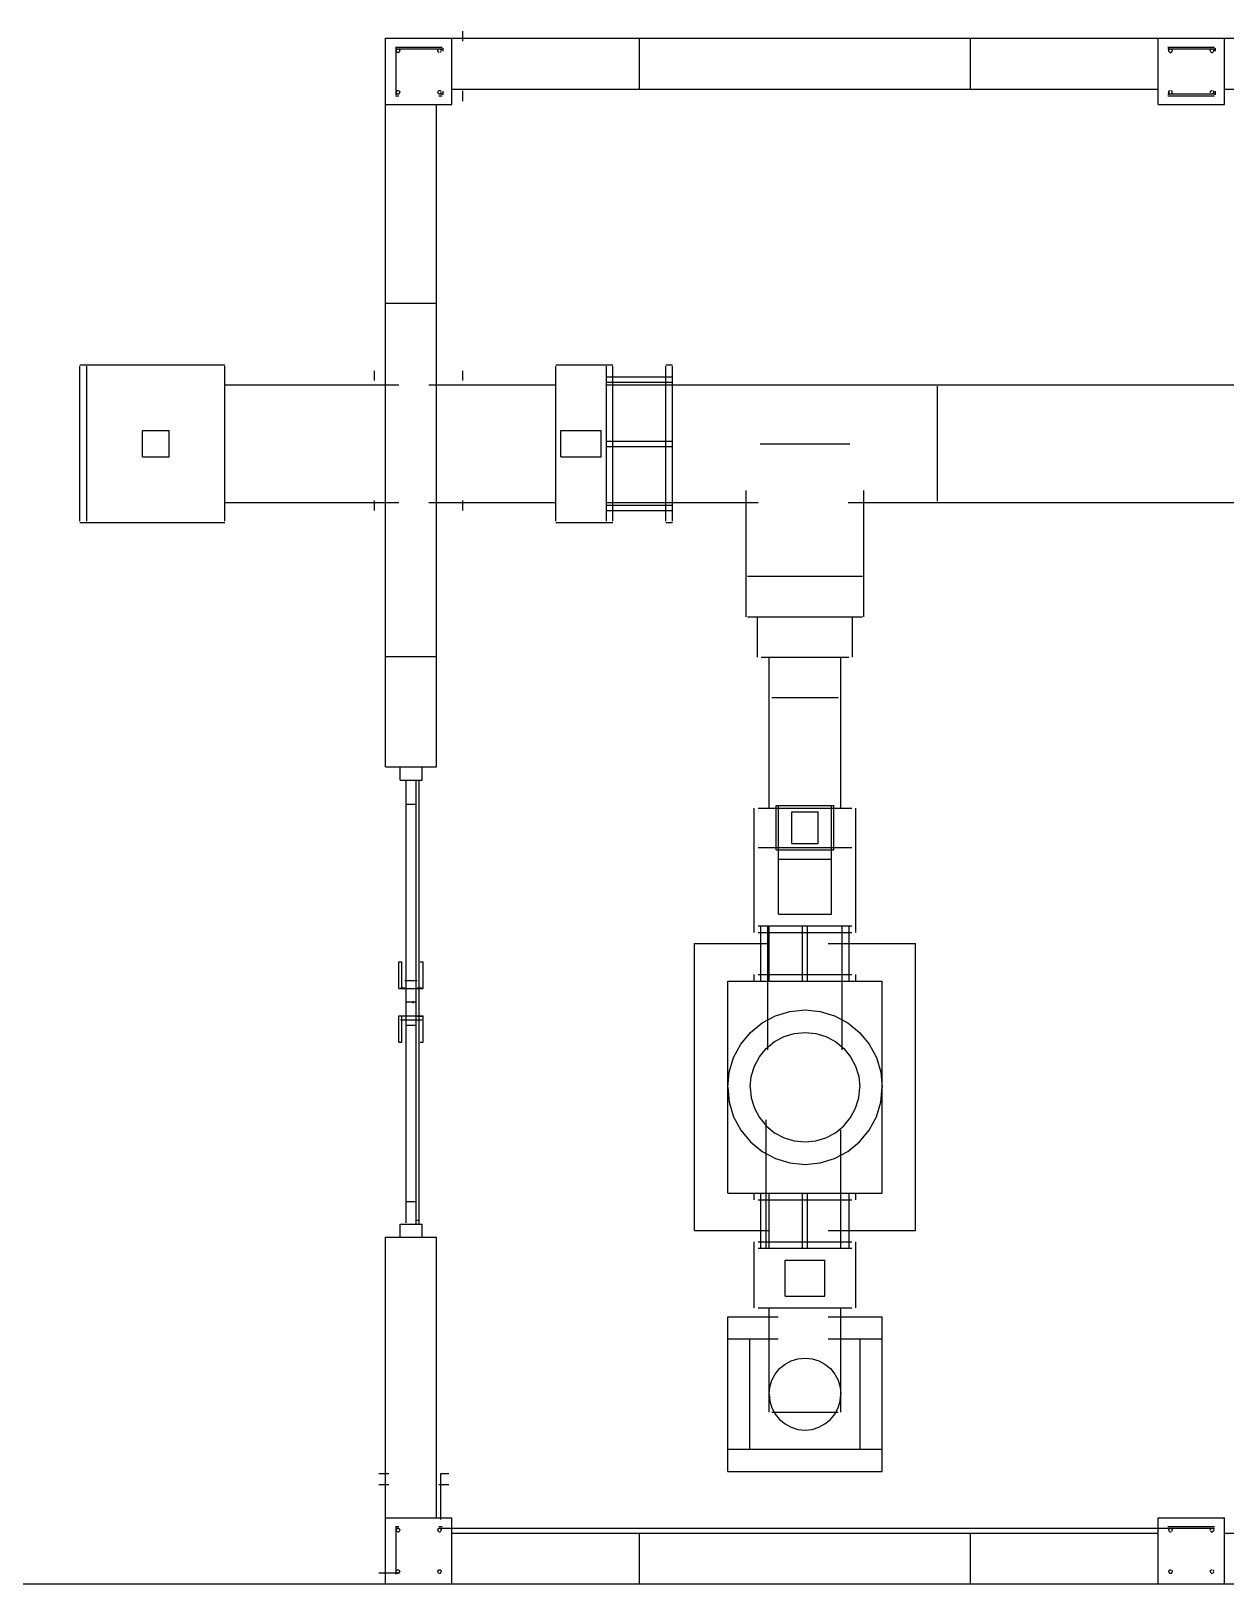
# Model space of a CAD drawing. Extents: x 10000 to 921450, y 10000 to 584000.
# Drawn here: x 494553 to 499967, y 147075 to 154108 of the extents above; entities that cross this region are included whole.
import ezdxf

# ---------------------------------------------------------------- set-up
doc = ezdxf.new("R2010")
doc.units = 0
doc.layers.add('A-CUT', color=1, linetype='CONTINUOUS')
doc.layers.add('A-VIS', color=7, linetype='CONTINUOUS')

msp = doc.modelspace()

# ---------------------------------------------------------------- linework, layer by layer
at = {"layer": 'A-CUT'}
for p, q in [((496159.25, 150775), (496159.25, 154075)), ((496159.25, 154075), (506959.25, 154075)), ((496207.404, 154020.561), (496207.859, 154022.061)), ((496207.859, 154022.061), (496208.598, 154023.445)), ((496208.598, 154023.445), (496209.593, 154024.657)), ((496209.593, 154024.657), (496210.805, 154025.652)), ((496210.805, 154025.652), (496212.189, 154026.391)), ((496212.189, 154026.391), (496213.689, 154026.846)), ((496213.689, 154026.846), (496215.25, 154027)), ((496215.25, 154027), (496216.811, 154026.846)), ((496216.811, 154026.846), (496218.311, 154026.391)), ((496220.907, 154024.657), (496221.902, 154023.445)), ((496221.902, 154023.445), (496222.641, 154022.061)), ((496222.641, 154022.061), (496223.096, 154020.561)), ((496395.404, 154020.561), (496395.859, 154022.061)), ((496395.859, 154022.061), (496396.598, 154023.445)), ((496396.598, 154023.445), (496397.593, 154024.657)), ((496397.593, 154024.657), (496398.805, 154025.652)), ((496400.189, 154026.391), (496401.689, 154026.846)), ((496401.689, 154026.846), (496403.25, 154027)), ((496403.25, 154027), (496404.811, 154026.846)), ((496404.811, 154026.846), (496406.311, 154026.391)), ((496406.311, 154026.391), (496407.695, 154025.652)), ((496407.695, 154025.652), (496408.907, 154024.657)), ((496408.907, 154024.657), (496409.902, 154023.445)), ((496409.902, 154023.445), (496410.641, 154022.061)), ((496459.25, 153775), (496459.25, 154075)), ((497309.25, 153845), (497309.25, 154075)), ((498809.25, 153845), (498809.25, 154075)), ((499659.25, 153775), (499659.25, 154075)), ((499707.404, 154020.561), (499707.859, 154022.061)), ((499709.593, 154024.657), (499710.805, 154025.652)), ((499710.805, 154025.652), (499712.189, 154026.391)), ((499712.189, 154026.391), (499713.689, 154026.846)), ((499718.311, 154026.391), (499719.695, 154025.652)), ((499719.695, 154025.652), (499720.907, 154024.657)), ((499720.907, 154024.657), (499721.902, 154023.445)), ((499721.902, 154023.445), (499722.641, 154022.061)), ((499895.404, 154020.561), (499895.859, 154022.061)), ((499895.859, 154022.061), (499896.598, 154023.445)), ((499896.598, 154023.445), (499897.593, 154024.657)), ((499897.593, 154024.657), (499898.805, 154025.652)), ((499898.805, 154025.652), (499900.189, 154026.391)), ((499900.189, 154026.391), (499901.689, 154026.846)), ((499901.689, 154026.846), (499903.25, 154027)), ((499903.25, 154027), (499904.811, 154026.846)), ((499906.311, 154026.391), (499907.695, 154025.652)), ((499908.907, 154024.657), (499909.902, 154023.445)), ((499909.902, 154023.445), (499910.641, 154022.061)), ((499910.641, 154022.061), (499911.096, 154020.561)), ((499959.25, 153775), (499959.25, 154075)), ((496207.25, 154019), (496207.404, 154017.439)), ((496207.404, 154017.439), (496207.859, 154015.939)), ((496207.859, 154015.939), (496208.598, 154014.555)), ((496208.598, 154014.555), (496209.593, 154013.343)), ((496209.593, 154013.343), (496210.805, 154012.348)), ((496210.805, 154012.348), (496212.189, 154011.609)), ((496212.189, 154011.609), (496213.689, 154011.154)), ((496213.689, 154011.154), (496215.25, 154011)), ((496215.25, 154011), (496216.811, 154011.154)), ((496218.311, 154011.609), (496219.695, 154012.348)), ((496219.695, 154012.348), (496220.907, 154013.343)), ((496220.907, 154013.343), (496221.902, 154014.555)), ((496221.902, 154014.555), (496222.641, 154015.939)), ((496222.641, 154015.939), (496223.096, 154017.439)), ((496223.096, 154020.561), (496223.25, 154019)), ((496223.096, 154017.439), (496223.25, 154019)), ((496395.25, 154019), (496395.404, 154020.561)), ((496395.25, 154019), (496395.404, 154017.439)), ((496395.404, 154017.439), (496395.859, 154015.939)), ((496395.859, 154015.939), (496396.598, 154014.555)), ((496397.593, 154013.343), (496398.805, 154012.348)), ((496398.805, 154012.348), (496400.189, 154011.609)), ((496400.189, 154011.609), (496401.689, 154011.154)), ((496406.311, 154011.609), (496407.695, 154012.348)), ((496408.907, 154013.343), (496409.902, 154014.555)), ((496409.902, 154014.555), (496410.641, 154015.939)), ((496411.096, 154020.561), (496411.25, 154019)), ((499707.25, 154019), (499707.404, 154020.561)), ((499707.404, 154017.439), (499707.859, 154015.939)), ((499707.859, 154015.939), (499708.598, 154014.555)), ((499708.598, 154014.555), (499709.593, 154013.343)), ((499709.593, 154013.343), (499710.805, 154012.348)), ((499710.805, 154012.348), (499712.189, 154011.609)), ((499712.189, 154011.609), (499713.689, 154011.154)), ((499713.689, 154011.154), (499715.25, 154011)), ((499715.25, 154011), (499716.811, 154011.154)), ((499716.811, 154011.154), (499718.311, 154011.609)), ((499718.311, 154011.609), (499719.695, 154012.348)), ((499719.695, 154012.348), (499720.907, 154013.343)), ((499720.907, 154013.343), (499721.902, 154014.555)), ((499721.902, 154014.555), (499722.641, 154015.939)), ((499722.641, 154015.939), (499723.096, 154017.439)), ((499723.096, 154020.561), (499723.25, 154019)), ((499723.096, 154017.439), (499723.25, 154019)), ((499895.25, 154019), (499895.404, 154020.561)), ((499895.404, 154017.439), (499895.859, 154015.939)), ((499895.859, 154015.939), (499896.598, 154014.555)), ((499896.598, 154014.555), (499897.593, 154013.343)), ((499897.593, 154013.343), (499898.805, 154012.348)), ((499900.189, 154011.609), (499901.689, 154011.154)), ((499901.689, 154011.154), (499903.25, 154011)), ((499903.25, 154011), (499904.811, 154011.154)), ((499904.811, 154011.154), (499906.311, 154011.609)), ((499906.311, 154011.609), (499907.695, 154012.348)), ((499907.695, 154012.348), (499908.907, 154013.343)), ((499908.907, 154013.343), (499909.902, 154014.555)), ((499909.902, 154014.555), (499910.641, 154015.939)), ((499910.641, 154015.939), (499911.096, 154017.439)), ((499911.096, 154020.561), (499911.25, 154019)), ((499911.096, 154017.439), (499911.25, 154019)), ((496207.25, 153831), (496207.404, 153832.561)), ((496207.404, 153832.561), (496207.859, 153834.061)), ((496207.404, 153829.439), (496207.859, 153827.939)), ((496207.859, 153834.061), (496208.598, 153835.445)), ((496207.859, 153827.939), (496208.598, 153826.555)), ((496208.598, 153835.445), (496209.593, 153836.657)), ((496209.593, 153836.657), (496210.805, 153837.652)), ((496209.593, 153825.343), (496210.805, 153824.348)), ((496210.805, 153837.652), (496212.189, 153838.391)), ((496210.805, 153824.348), (496212.189, 153823.609)), ((496212.189, 153838.391), (496213.689, 153838.846)), ((496212.189, 153823.609), (496213.689, 153823.154)), ((496213.689, 153838.846), (496215.25, 153839)), ((496213.689, 153823.154), (496215.25, 153823)), ((496215.25, 153839), (496216.811, 153838.846)), ((496215.25, 153823), (496216.811, 153823.154)), ((496216.811, 153838.846), (496218.311, 153838.391)), ((496216.811, 153823.154), (496218.311, 153823.609)), ((496218.311, 153823.609), (496219.695, 153824.348)), ((496219.695, 153837.652), (496220.907, 153836.657)), ((496220.907, 153836.657), (496221.902, 153835.445)), ((496220.907, 153825.343), (496221.902, 153826.555)), ((496221.902, 153835.445), (496222.641, 153834.061)), ((496221.902, 153826.555), (496222.641, 153827.939)), ((496222.641, 153834.061), (496223.096, 153832.561)), ((496222.641, 153827.939), (496223.096, 153829.439)), ((496223.096, 153832.561), (496223.25, 153831)), ((496223.096, 153829.439), (496223.25, 153831)), ((496395.25, 153831), (496395.404, 153832.561)), ((496395.25, 153831), (496395.404, 153829.439)), ((496395.404, 153832.561), (496395.859, 153834.061)), ((496395.404, 153829.439), (496395.859, 153827.939)), ((496395.859, 153827.939), (496396.598, 153826.555)), ((496396.598, 153826.555), (496397.593, 153825.343)), ((496397.593, 153836.657), (496398.805, 153837.652)), ((496397.593, 153825.343), (496398.805, 153824.348)), ((496400.189, 153838.391), (496401.689, 153838.846)), ((496400.189, 153823.609), (496401.689, 153823.154)), ((496401.689, 153838.846), (496403.25, 153839)), ((496403.25, 153839), (496404.811, 153838.846)), ((496404.811, 153838.846), (496406.311, 153838.391)), ((496404.811, 153823.154), (496406.311, 153823.609)), ((496406.311, 153838.391), (496407.695, 153837.652)), ((496406.311, 153823.609), (496407.695, 153824.348)), ((496408.907, 153836.657), (496409.902, 153835.445)), ((496408.907, 153825.343), (496409.902, 153826.555)), ((496409.902, 153835.445), (496410.641, 153834.061)), ((496409.902, 153826.555), (496410.641, 153827.939)), ((496411.096, 153829.439), (496411.25, 153831)), ((496459.25, 153845), (499659.25, 153845)), ((499707.25, 153831), (499707.404, 153829.439)), ((499707.404, 153832.561), (499707.859, 153834.061)), ((499707.404, 153829.439), (499707.859, 153827.939)), ((499707.859, 153834.061), (499708.598, 153835.445)), ((499708.598, 153835.445), (499709.593, 153836.657)), ((499709.593, 153836.657), (499710.805, 153837.652)), ((499709.593, 153825.343), (499710.805, 153824.348)), ((499710.805, 153837.652), (499712.189, 153838.391)), ((499710.805, 153824.348), (499712.189, 153823.609)), ((499712.189, 153838.391), (499713.689, 153838.846)), ((499712.189, 153823.609), (499713.689, 153823.154)), ((499713.689, 153823.154), (499715.25, 153823)), ((499715.25, 153823), (499716.811, 153823.154)), ((499718.311, 153838.391), (499719.695, 153837.652)), ((499718.311, 153823.609), (499719.695, 153824.348)), ((499719.695, 153837.652), (499720.907, 153836.657)), ((499719.695, 153824.348), (499720.907, 153825.343)), ((499720.907, 153836.657), (499721.902, 153835.445)), ((499720.907, 153825.343), (499721.902, 153826.555)), ((499721.902, 153835.445), (499722.641, 153834.061)), ((499721.902, 153826.555), (499722.641, 153827.939)), ((499722.641, 153827.939), (499723.096, 153829.439)), ((499723.096, 153832.561), (499723.25, 153831)), ((499723.096, 153829.439), (499723.25, 153831)), ((499895.25, 153831), (499895.404, 153829.439)), ((499895.404, 153832.561), (499895.859, 153834.061)), ((499895.404, 153829.439), (499895.859, 153827.939)), ((499895.859, 153834.061), (499896.598, 153835.445)), ((499897.593, 153836.657), (499898.805, 153837.652)), ((499897.593, 153825.343), (499898.805, 153824.348)), ((499898.805, 153837.652), (499900.189, 153838.391)), ((499900.189, 153838.391), (499901.689, 153838.846)), ((499900.189, 153823.609), (499901.689, 153823.154)), ((499901.689, 153838.846), (499903.25, 153839)), ((499901.689, 153823.154), (499903.25, 153823)), ((499903.25, 153823), (499904.811, 153823.154)), ((499906.311, 153838.391), (499907.695, 153837.652)), ((499906.311, 153823.609), (499907.695, 153824.348)), ((499907.695, 153837.652), (499908.907, 153836.657)), ((499908.907, 153836.657), (499909.902, 153835.445)), ((499908.907, 153825.343), (499909.902, 153826.555)), ((499909.902, 153835.445), (499910.641, 153834.061)), ((499909.902, 153826.555), (499910.641, 153827.939)), ((499910.641, 153834.061), (499911.096, 153832.561)), ((499910.641, 153827.939), (499911.096, 153829.439)), ((499911.096, 153832.561), (499911.25, 153831)), ((499911.096, 153829.439), (499911.25, 153831)), ((499959.25, 153845), (503159.25, 153845)), ((496159.25, 153775), (496459.25, 153775)), ((496389.25, 150775), (496389.25, 153775)), ((499659.25, 153775), (499959.25, 153775)), ((496159.25, 152875), (496389.25, 152875)), ((495057.75, 152299), (495177.75, 152299)), ((495057.75, 152179), (495057.75, 152299)), ((495177.75, 152179), (495177.75, 152299)), ((496953.15, 152299), (497136.35, 152299)), ((496953.15, 152179), (496953.15, 152299)), ((497136.35, 152179), (497136.35, 152299)), ((495057.75, 152179), (495177.75, 152179)), ((496953.15, 152179), (497136.35, 152179)), ((496159.25, 151275), (496389.25, 151275)), ((496159.25, 150775), (496389.25, 150775)), ((496224.25, 150715), (496224.25, 150775)), ((496324.25, 150715), (496324.25, 150775)), ((496224.25, 150715), (496324.25, 150715)), ((496251.75, 148710), (496251.75, 150710)), ((496296.75, 148705), (496296.75, 150715)), ((496249.75, 150607), (496298.75, 150607)), ((497929.25, 150400), (497929.25, 150600)), ((497929.25, 150600), (498189.25, 150600)), ((498189.25, 150400), (498189.25, 150600)), ((497929.25, 150400), (498189.25, 150400)), ((496218.75, 149772), (496218.75, 149892)), ((496218.75, 149892), (496232.75, 149892)), ((496315.75, 149892), (496329.75, 149892)), ((496329.75, 149772), (496329.75, 149892)), ((496245.75, 149808), (496302.75, 149808)), ((496218.75, 149772), (496329.75, 149772)), ((496225.75, 149774), (496245.75, 149774)), ((496302.75, 149774), (496322.75, 149774)), ((496251.75, 149712), (496296.75, 149712)), ((496284.25, 149705), (496284.25, 149715)), ((496218.75, 149528), (496218.75, 149648)), ((496218.75, 149648), (496329.75, 149648)), ((496225.75, 149630), (496322.75, 149630)), ((496249.75, 149605), (496298.75, 149605)), ((496329.75, 149528), (496329.75, 149648)), ((496218.75, 149528), (496232.75, 149528)), ((496315.75, 149528), (496329.75, 149528)), ((497883.888, 149500.362), (497921.469, 149531.204)), ((497921.469, 149531.204), (497964.345, 149554.122)), ((497964.345, 149554.122), (498010.868, 149568.235)), ((498010.868, 149568.235), (498059.25, 149573)), ((498059.25, 149573), (498107.632, 149568.235)), ((498107.632, 149568.235), (498154.155, 149554.122)), ((498154.155, 149554.122), (498197.031, 149531.204)), ((498197.031, 149531.204), (498234.612, 149500.362)), ((497830.128, 149419.905), (497853.046, 149462.781)), ((497853.046, 149462.781), (497883.888, 149500.362)), ((498234.612, 149500.362), (498265.454, 149462.781)), ((498265.454, 149462.781), (498288.372, 149419.905)), ((497816.015, 149373.382), (497830.128, 149419.905)), ((498288.372, 149419.905), (498302.485, 149373.382)), ((497811.25, 149325), (497816.015, 149373.382)), ((497811.25, 149325), (497816.015, 149276.618)), ((498302.485, 149373.382), (498307.25, 149325)), ((498302.485, 149276.618), (498307.25, 149325)), ((497816.015, 149276.618), (497830.128, 149230.095)), ((498288.372, 149230.095), (498302.485, 149276.618)), ((497830.128, 149230.095), (497853.046, 149187.219)), ((497853.046, 149187.219), (497883.888, 149149.638)), ((498234.612, 149149.638), (498265.454, 149187.219)), ((498265.454, 149187.219), (498288.372, 149230.095)), ((497883.888, 149149.638), (497921.469, 149118.796)), ((497921.469, 149118.796), (497964.345, 149095.878)), ((498154.155, 149095.878), (498197.031, 149118.796)), ((498197.031, 149118.796), (498234.612, 149149.638)), ((497964.345, 149095.878), (498010.868, 149081.765)), ((498010.868, 149081.765), (498059.25, 149077)), ((498059.25, 149077), (498107.632, 149081.765)), ((498107.632, 149081.765), (498154.155, 149095.878)), ((496249.75, 148807), (496298.75, 148807)), ((496224.25, 148645), (496224.25, 148705)), ((496224.25, 148705), (496324.25, 148705)), ((496296.75, 148723), (496311.75, 148723)), ((496324.25, 148645), (496324.25, 148705)), ((496159.25, 147075), (496159.25, 148645)), ((496159.25, 148645), (496389.25, 148645)), ((496389.25, 147375), (496389.25, 148645)), ((497969.25, 148379), (497969.25, 148541)), ((497969.25, 148541), (498149.25, 148541)), ((498149.25, 148379), (498149.25, 148541)), ((497969.25, 148379), (498149.25, 148379)), ((496159.25, 147375), (496459.25, 147375)), ((496459.25, 147075), (496459.25, 147375)), ((499659.25, 147375), (499959.25, 147375)), ((499659.25, 147075), (499659.25, 147375)), ((499959.25, 147075), (499959.25, 147375)), ((496207.25, 147319), (496207.404, 147320.561)), ((496207.25, 147319), (496207.404, 147317.439)), ((496207.859, 147322.061), (496208.598, 147323.445)), ((496207.859, 147315.939), (496208.598, 147314.555)), ((496208.598, 147323.445), (496209.593, 147324.657)), ((496209.593, 147324.657), (496210.805, 147325.652)), ((496209.593, 147313.343), (496210.805, 147312.348)), ((496210.805, 147325.652), (496212.189, 147326.391)), ((496210.805, 147312.348), (496212.189, 147311.609)), ((496213.689, 147326.846), (496215.25, 147327)), ((496213.689, 147311.154), (496215.25, 147311)), ((496215.25, 147327), (496216.811, 147326.846)), ((496216.811, 147326.846), (496218.311, 147326.391)), ((496216.811, 147311.154), (496218.311, 147311.609)), ((496218.311, 147326.391), (496219.695, 147325.652)), ((496218.311, 147311.609), (496219.695, 147312.348)), ((496219.695, 147312.348), (496220.907, 147313.343)), ((496220.907, 147324.657), (496221.902, 147323.445)), ((496221.902, 147323.445), (496222.641, 147322.061)), ((496222.641, 147322.061), (496223.096, 147320.561)), ((496222.641, 147315.939), (496223.096, 147317.439)), ((496223.096, 147320.561), (496223.25, 147319)), ((496223.096, 147317.439), (496223.25, 147319)), ((496395.25, 147319), (496395.404, 147320.561)), ((496395.25, 147319), (496395.404, 147317.439)), ((496395.404, 147320.561), (496395.859, 147322.061)), ((496395.404, 147317.439), (496395.859, 147315.939)), ((496395.859, 147322.061), (496396.598, 147323.445)), ((496395.859, 147315.939), (496396.598, 147314.555)), ((496396.598, 147323.445), (496397.593, 147324.657)), ((496396.598, 147314.555), (496397.593, 147313.343)), ((496397.593, 147324.657), (496398.805, 147325.652)), ((496397.593, 147313.343), (496398.805, 147312.348)), ((496398.805, 147325.652), (496400.189, 147326.391)), ((496398.805, 147312.348), (496400.189, 147311.609)), ((496401.689, 147326.846), (496403.25, 147327)), ((496401.689, 147311.154), (496403.25, 147311)), ((496403.25, 147327), (496404.811, 147326.846)), ((496403.25, 147311), (496404.811, 147311.154)), ((496404.811, 147326.846), (496406.311, 147326.391)), ((496404.811, 147311.154), (496406.311, 147311.609)), ((496406.311, 147326.391), (496407.695, 147325.652)), ((496406.311, 147311.609), (496407.695, 147312.348)), ((496407.695, 147325.652), (496408.907, 147324.657)), ((496407.695, 147312.348), (496408.907, 147313.343)), ((496408.907, 147324.657), (496409.902, 147323.445)), ((496408.907, 147313.343), (496409.902, 147314.555)), ((496409.902, 147323.445), (496410.641, 147322.061)), ((496410.641, 147322.061), (496411.096, 147320.561)), ((496410.641, 147315.939), (496411.096, 147317.439)), ((496411.096, 147320.561), (496411.25, 147319)), ((496459.25, 147305), (499659.25, 147305)), ((497309.25, 147075), (497309.25, 147305)), ((498809.25, 147075), (498809.25, 147305)), ((499707.25, 147319), (499707.404, 147320.561)), ((499707.404, 147320.561), (499707.859, 147322.061)), ((499707.404, 147317.439), (499707.859, 147315.939)), ((499707.859, 147322.061), (499708.598, 147323.445)), ((499707.859, 147315.939), (499708.598, 147314.555)), ((499708.598, 147323.445), (499709.593, 147324.657)), ((499708.598, 147314.555), (499709.593, 147313.343)), ((499709.593, 147324.657), (499710.805, 147325.652)), ((499709.593, 147313.343), (499710.805, 147312.348)), ((499710.805, 147325.652), (499712.189, 147326.391)), ((499710.805, 147312.348), (499712.189, 147311.609)), ((499712.189, 147326.391), (499713.689, 147326.846)), ((499712.189, 147311.609), (499713.689, 147311.154)), ((499713.689, 147326.846), (499715.25, 147327)), ((499713.689, 147311.154), (499715.25, 147311)), ((499715.25, 147327), (499716.811, 147326.846)), ((499715.25, 147311), (499716.811, 147311.154)), ((499716.811, 147326.846), (499718.311, 147326.391)), ((499716.811, 147311.154), (499718.311, 147311.609)), ((499720.907, 147324.657), (499721.902, 147323.445)), ((499720.907, 147313.343), (499721.902, 147314.555)), ((499721.902, 147314.555), (499722.641, 147315.939)), ((499722.641, 147322.061), (499723.096, 147320.561)), ((499722.641, 147315.939), (499723.096, 147317.439)), ((499723.096, 147320.561), (499723.25, 147319)), ((499723.096, 147317.439), (499723.25, 147319)), ((499895.25, 147319), (499895.404, 147320.561)), ((499895.859, 147322.061), (499896.598, 147323.445)), ((499895.859, 147315.939), (499896.598, 147314.555)), ((499896.598, 147314.555), (499897.593, 147313.343)), ((499897.593, 147324.657), (499898.805, 147325.652)), ((499897.593, 147313.343), (499898.805, 147312.348)), ((499898.805, 147325.652), (499900.189, 147326.391)), ((499898.805, 147312.348), (499900.189, 147311.609)), ((499900.189, 147326.391), (499901.689, 147326.846)), ((499900.189, 147311.609), (499901.689, 147311.154)), ((499901.689, 147326.846), (499903.25, 147327)), ((499901.689, 147311.154), (499903.25, 147311)), ((499903.25, 147311), (499904.811, 147311.154)), ((499904.811, 147326.846), (499906.311, 147326.391)), ((499904.811, 147311.154), (499906.311, 147311.609)), ((499906.311, 147326.391), (499907.695, 147325.652)), ((499906.311, 147311.609), (499907.695, 147312.348)), ((499907.695, 147325.652), (499908.907, 147324.657)), ((499907.695, 147312.348), (499908.907, 147313.343)), ((499908.907, 147313.343), (499909.902, 147314.555)), ((499909.902, 147314.555), (499910.641, 147315.939)), ((499910.641, 147322.061), (499911.096, 147320.561)), ((499910.641, 147315.939), (499911.096, 147317.439)), ((499911.096, 147320.561), (499911.25, 147319)), ((499911.096, 147317.439), (499911.25, 147319)), ((499959.25, 147305), (503159.25, 147305)), ((496208.598, 147135.445), (496209.593, 147136.657)), ((496209.593, 147136.657), (496210.805, 147137.652)), ((496210.805, 147137.652), (496212.189, 147138.391)), ((496212.189, 147138.391), (496213.689, 147138.846)), ((496213.689, 147138.846), (496215.25, 147139)), ((496216.811, 147138.846), (496218.311, 147138.391)), ((496219.695, 147137.652), (496220.907, 147136.657)), ((496220.907, 147136.657), (496221.902, 147135.445)), ((496222.641, 147134.061), (496223.096, 147132.561)), ((496222.641, 147127.939), (496223.096, 147129.439)), ((496223.096, 147132.561), (496223.25, 147131)), ((496223.096, 147129.439), (496223.25, 147131)), ((496395.25, 147131), (496395.404, 147132.561)), ((496395.25, 147131), (496395.404, 147129.439)), ((496395.404, 147132.561), (496395.859, 147134.061)), ((496395.404, 147129.439), (496395.859, 147127.939)), ((496395.859, 147134.061), (496396.598, 147135.445)), ((496396.598, 147135.445), (496397.593, 147136.657)), ((496398.805, 147137.652), (496400.189, 147138.391)), ((496400.189, 147138.391), (496401.689, 147138.846)), ((496401.689, 147138.846), (496403.25, 147139)), ((496403.25, 147139), (496404.811, 147138.846)), ((496404.811, 147138.846), (496406.311, 147138.391)), ((496406.311, 147138.391), (496407.695, 147137.652)), ((496407.695, 147137.652), (496408.907, 147136.657)), ((496408.907, 147136.657), (496409.902, 147135.445)), ((496410.641, 147134.061), (496411.096, 147132.561)), ((496410.641, 147127.939), (496411.096, 147129.439)), ((496411.096, 147129.439), (496411.25, 147131)), ((499707.25, 147131), (499707.404, 147132.561)), ((499707.25, 147131), (499707.404, 147129.439)), ((499707.404, 147132.561), (499707.859, 147134.061)), ((499707.404, 147129.439), (499707.859, 147127.939)), ((499707.859, 147134.061), (499708.598, 147135.445)), ((499709.593, 147136.657), (499710.805, 147137.652)), ((499710.805, 147137.652), (499712.189, 147138.391)), ((499712.189, 147138.391), (499713.689, 147138.846)), ((499713.689, 147138.846), (499715.25, 147139)), ((499715.25, 147139), (499716.811, 147138.846)), ((499719.695, 147137.652), (499720.907, 147136.657)), ((499720.907, 147136.657), (499721.902, 147135.445)), ((499721.902, 147135.445), (499722.641, 147134.061)), ((499722.641, 147134.061), (499723.096, 147132.561)), ((499722.641, 147127.939), (499723.096, 147129.439)), ((499723.096, 147132.561), (499723.25, 147131)), ((499723.096, 147129.439), (499723.25, 147131)), ((499895.25, 147131), (499895.404, 147132.561)), ((499895.25, 147131), (499895.404, 147129.439)), ((499895.859, 147134.061), (499896.598, 147135.445)), ((499896.598, 147135.445), (499897.593, 147136.657)), ((499898.805, 147137.652), (499900.189, 147138.391)), ((499900.189, 147138.391), (499901.689, 147138.846)), ((499901.689, 147138.846), (499903.25, 147139)), ((499906.311, 147138.391), (499907.695, 147137.652)), ((499907.695, 147137.652), (499908.907, 147136.657)), ((499908.907, 147136.657), (499909.902, 147135.445)), ((499909.902, 147135.445), (499910.641, 147134.061)), ((499910.641, 147134.061), (499911.096, 147132.561)), ((499910.641, 147127.939), (499911.096, 147129.439)), ((496159.25, 147075), (506959.25, 147075)), ((496207.859, 147127.939), (496208.598, 147126.555)), ((496208.598, 147126.555), (496209.593, 147125.343)), ((496209.593, 147125.343), (496210.805, 147124.348)), ((496210.805, 147124.348), (496212.189, 147123.609)), ((496212.189, 147123.609), (496213.689, 147123.154)), ((496213.689, 147123.154), (496215.25, 147123)), ((496216.811, 147123.154), (496218.311, 147123.609)), ((496218.311, 147123.609), (496219.695, 147124.348)), ((496219.695, 147124.348), (496220.907, 147125.343)), ((496220.907, 147125.343), (496221.902, 147126.555)), ((496221.902, 147126.555), (496222.641, 147127.939)), ((496395.859, 147127.939), (496396.598, 147126.555)), ((496398.805, 147124.348), (496400.189, 147123.609)), ((496400.189, 147123.609), (496401.689, 147123.154)), ((496401.689, 147123.154), (496403.25, 147123)), ((496403.25, 147123), (496404.811, 147123.154)), ((496404.811, 147123.154), (496406.311, 147123.609)), ((496406.311, 147123.609), (496407.695, 147124.348)), ((496407.695, 147124.348), (496408.907, 147125.343)), ((496408.907, 147125.343), (496409.902, 147126.555)), ((499707.859, 147127.939), (499708.598, 147126.555)), ((499708.598, 147126.555), (499709.593, 147125.343)), ((499709.593, 147125.343), (499710.805, 147124.348)), ((499710.805, 147124.348), (499712.189, 147123.609)), ((499712.189, 147123.609), (499713.689, 147123.154)), ((499713.689, 147123.154), (499715.25, 147123)), ((499715.25, 147123), (499716.811, 147123.154)), ((499718.311, 147123.609), (499719.695, 147124.348)), ((499719.695, 147124.348), (499720.907, 147125.343)), ((499720.907, 147125.343), (499721.902, 147126.555)), ((499721.902, 147126.555), (499722.641, 147127.939)), ((499895.859, 147127.939), (499896.598, 147126.555)), ((499896.598, 147126.555), (499897.593, 147125.343)), ((499898.805, 147124.348), (499900.189, 147123.609)), ((499900.189, 147123.609), (499901.689, 147123.154)), ((499901.689, 147123.154), (499903.25, 147123)), ((499903.25, 147123), (499904.811, 147123.154)), ((499906.311, 147123.609), (499907.695, 147124.348)), ((499907.695, 147124.348), (499908.907, 147125.343)), ((499908.907, 147125.343), (499909.902, 147126.555))]:
    msp.add_line(p, q, dxfattribs=at)
at = {"layer": 'A-VIS'}
for p, q in [((496509.25, 154062.532), (496509.25, 154107.95)), ((496159.25, 152479.34), (496159.25, 154075)), ((496159.25, 154075), (506959.25, 154075)), ((496203.25, 154035), (496415.25, 154035)), ((496203.25, 154027), (496415.25, 154027)), ((496207.25, 153819), (496207.25, 154031)), ((496419.25, 154017.253), (496419.25, 154031)), ((496459.25, 154017.243), (496459.25, 154075)), ((497309.25, 154017.35), (497309.25, 154075)), ((498809.25, 154017.35), (498809.25, 154075)), ((499659.25, 154017.243), (499659.25, 154075)), ((499703.25, 154035), (499915.25, 154035)), ((499703.25, 154027), (499915.25, 154027)), ((499707.25, 154017.253), (499707.25, 154031)), ((499919.25, 154017.253), (499919.25, 154031)), ((499959.25, 154017.243), (499959.25, 154075)), ((496459.25, 153775), (496459.25, 153881.686)), ((497309.25, 153845), (497309.25, 153881.686)), ((498809.25, 153845), (498809.25, 153881.686)), ((496203.25, 153823), (496218.984, 153823)), ((496203.25, 153815), (496218.984, 153815)), ((496399.847, 153823), (496415.25, 153823)), ((496399.847, 153815), (496415.25, 153815)), ((496419.25, 153819), (496419.25, 153836.391)), ((496459.25, 153845), (499656.978, 153845)), ((496509.25, 153791.081), (496509.25, 153836.499)), ((499659.25, 153775), (499659.25, 153836.44)), ((499703.25, 153823), (499915.25, 153823)), ((499703.25, 153815), (499915.25, 153815)), ((499707.25, 153819), (499707.25, 153836.391)), ((499919.25, 153819), (499919.25, 153836.391)), ((499959.25, 153775), (499959.25, 153836.44)), ((496159.25, 153775), (496219.016, 153775)), ((496354.618, 153775), (496459.25, 153775)), ((496389.25, 152524.479), (496389.25, 153775)), ((499659.25, 153775), (499959.25, 153775)), ((496159.25, 152875), (496218.996, 152875)), ((496354.66, 152875), (496389.25, 152875)), ((494773.75, 152596.5), (495430.25, 152596.5)), ((494773.75, 151888.369), (494773.75, 152589.631)), ((494805.25, 151888.369), (494805.25, 152589.631)), ((495430.25, 151888.369), (495430.25, 152589.631)), ((496109.25, 152524.662), (496109.25, 152569.728)), ((496509.25, 152524.662), (496509.25, 152569.728)), ((496930.25, 152596.5), (497189.25, 152596.5)), ((496930.25, 151888.369), (496930.25, 152589.631)), ((497159.25, 151888.369), (497159.25, 152589.631)), ((497189.25, 151888.369), (497189.25, 152589.631)), ((497429.25, 152596.5), (497459.25, 152596.5)), ((497429.25, 151888.369), (497429.25, 152589.631)), ((497459.25, 151888.369), (497459.25, 152589.631)), ((495430.25, 152505), (496219.025, 152505)), ((496354.825, 152505), (496930.25, 152505)), ((497159.25, 152542), (497459.25, 152542)), ((497159.25, 152518), (497459.25, 152518)), ((497159.25, 152505), (505659.25, 152505)), ((498659.25, 151978.111), (498659.25, 152499.889)), ((495057.75, 152299), (495177.75, 152299)), ((495057.75, 152179), (495057.75, 152299)), ((495177.75, 152179), (495177.75, 152299)), ((496953.15, 152299), (497136.35, 152299)), ((496953.15, 152179), (496953.15, 152299)), ((497159.25, 152251), (497459.25, 152251)), ((497159.25, 152227), (497459.25, 152227)), ((497856.235, 152239), (498262.265, 152239)), ((495057.75, 152179), (495177.75, 152179)), ((496953.15, 152179), (497136.35, 152179)), ((496159.25, 150775), (496159.25, 152026.91)), ((497793.25, 151455.666), (497793.25, 152026.891)), ((498325.25, 151455.666), (498325.25, 152026.891)), ((495430.25, 151973), (496219.025, 151973)), ((496109.25, 151936.342), (496109.25, 151981.76)), ((496354.825, 151973), (496930.25, 151973)), ((496389.25, 150775), (496389.25, 151981.771)), ((496509.25, 151936.342), (496509.25, 151981.76)), ((497159.25, 151973), (497847.618, 151973)), ((497159.25, 151960), (497459.25, 151960)), ((497159.25, 151936), (497459.25, 151936)), ((498254.563, 151973), (501376.09, 151973)), ((494773.75, 151881.5), (495430.25, 151881.5)), ((496930.25, 151881.5), (497189.25, 151881.5)), ((497429.25, 151881.5), (497459.25, 151881.5)), ((497798.361, 151639), (498320.139, 151639)), ((497798.361, 151455.666), (498320.139, 151455.666)), ((497844.75, 151272.334), (497844.75, 151455.666)), ((498273.75, 151272.334), (498273.75, 151455.666)), ((496159.25, 151275), (496218.996, 151275)), ((496354.66, 151275), (496389.25, 151275)), ((497861.078, 151272.334), (498257.422, 151272.334)), ((497896.25, 150589), (497896.25, 151272.334)), ((498222.25, 150589), (498222.25, 151272.334)), ((497908.658, 151089), (498209.842, 151089)), ((496159.25, 150775), (496218.996, 150775)), ((496224.25, 150715), (496224.25, 150760.117)), ((496309.439, 150775), (496389.25, 150775)), ((496324.25, 150715), (496324.25, 150775)), ((496224.25, 150715), (496324.25, 150715)), ((496251.75, 148710), (496251.75, 150710)), ((496311.75, 148705), (496311.75, 150715)), ((497829.25, 150025), (497829.25, 150589)), ((497846.758, 150589), (498271.742, 150589)), ((497939.25, 150108.4), (497939.25, 150600)), ((498179.25, 150108.4), (498179.25, 150600)), ((498289.25, 150025), (498289.25, 150589)), ((497999.25, 150428.8), (497999.25, 150571.2)), ((497999.25, 150571.2), (498119.25, 150571.2)), ((498119.25, 150428.8), (498119.25, 150571.2)), ((497846.758, 150411), (498271.742, 150411)), ((497999.25, 150428.8), (498119.25, 150428.8)), ((497939.25, 150357.6), (498179.25, 150357.6)), ((497939.25, 150108.4), (498179.25, 150108.4)), ((497846.758, 150055), (498271.742, 150055)), ((497846.758, 150025), (498271.742, 150025)), ((497859.25, 149805), (497859.25, 150055)), ((497891.25, 149493.58), (497891.25, 150055)), ((497896.25, 149805), (497896.25, 150055)), ((498047.25, 149805), (498047.25, 150055)), ((498071.25, 149805), (498071.25, 150055)), ((498227.25, 149493.58), (498227.25, 150055)), ((498259.25, 149805), (498259.25, 150055)), ((497559.25, 148675), (497559.25, 149975)), ((497559.25, 149975), (497892.98, 149975)), ((498164.379, 149975), (498559.25, 149975)), ((498559.25, 148675), (498559.25, 149975)), ((496218.75, 149892), (496232.75, 149892)), ((496232.75, 149772), (496232.75, 149892)), ((496315.75, 149892), (496329.75, 149892)), ((496329.75, 149772), (496329.75, 149892)), ((497709.25, 148845), (497709.25, 149805)), ((497709.25, 149805), (498409.25, 149805)), ((497829.25, 149805), (497829.25, 149835)), ((497846.758, 149835), (498271.742, 149835)), ((498289.25, 149805), (498289.25, 149835)), ((498409.25, 148845), (498409.25, 149805)), ((496218.75, 149772), (496232.75, 149772)), ((496225.75, 149774), (496245.75, 149774)), ((496302.75, 149774), (496322.75, 149774)), ((496315.75, 149772), (496329.75, 149772)), ((496251.75, 149712), (496296.75, 149712)), ((497925.311, 149648.358), (497990.968, 149668.275)), ((497990.968, 149668.275), (498059.25, 149675)), ((498059.25, 149675), (498127.532, 149668.275)), ((498127.532, 149668.275), (498193.189, 149648.358)), ((496218.75, 149648), (496245.75, 149648)), ((496225.75, 149630), (496245.75, 149630)), ((496232.75, 149528), (496232.75, 149648)), ((496302.75, 149646), (496329.75, 149646)), ((496302.75, 149630), (496322.75, 149630)), ((496329.75, 149528), (496329.75, 149648)), ((497811.763, 149572.487), (497864.8, 149616.014)), ((497864.8, 149616.014), (497925.311, 149648.358)), ((498193.189, 149648.358), (498253.7, 149616.014)), ((498253.7, 149616.014), (498306.737, 149572.487)), ((496218.75, 149528), (496232.75, 149528)), ((496315.75, 149528), (496329.75, 149528)), ((497768.236, 149519.45), (497811.763, 149572.487)), ((497883.888, 149500.362), (497921.469, 149531.204)), ((497921.469, 149531.204), (497964.345, 149554.122)), ((497964.345, 149554.122), (498010.868, 149568.235)), ((498010.868, 149568.235), (498059.25, 149573)), ((498059.25, 149573), (498107.632, 149568.235)), ((498107.632, 149568.235), (498154.155, 149554.122)), ((498154.155, 149554.122), (498197.031, 149531.204)), ((498197.031, 149531.204), (498234.612, 149500.362)), ((498306.737, 149572.487), (498350.264, 149519.45)), ((497715.975, 149393.282), (497735.892, 149458.939)), ((497735.892, 149458.939), (497768.236, 149519.45)), ((497830.128, 149419.905), (497853.046, 149462.781)), ((497853.046, 149462.781), (497883.888, 149500.362)), ((498234.612, 149500.362), (498265.454, 149462.781)), ((498265.454, 149462.781), (498288.372, 149419.905)), ((498350.264, 149519.45), (498382.608, 149458.939)), ((498382.608, 149458.939), (498402.525, 149393.282)), ((497709.25, 149325), (497715.975, 149393.282)), ((497816.015, 149373.382), (497830.128, 149419.905)), ((498288.372, 149419.905), (498302.485, 149373.382)), ((498402.525, 149393.282), (498409.25, 149325)), ((497709.25, 149325), (497715.975, 149256.718)), ((497811.25, 149325), (497816.015, 149373.382)), ((497811.25, 149325), (497816.015, 149276.618)), ((498302.485, 149373.382), (498307.25, 149325)), ((498302.485, 149276.618), (498307.25, 149325)), ((498402.525, 149256.718), (498409.25, 149325)), ((497715.975, 149256.718), (497735.892, 149191.061)), ((497816.015, 149276.618), (497830.128, 149230.095)), ((498288.372, 149230.095), (498302.485, 149276.618)), ((498382.608, 149191.061), (498402.525, 149256.718)), ((497735.892, 149191.061), (497768.236, 149130.55)), ((497830.128, 149230.095), (497853.046, 149187.219)), ((497853.046, 149187.219), (497883.888, 149149.638)), ((497883.25, 148595), (497883.25, 149176.875)), ((498234.612, 149149.638), (498265.454, 149187.219)), ((498265.454, 149187.219), (498288.372, 149230.095)), ((498350.264, 149130.55), (498382.608, 149191.061)), ((497768.236, 149130.55), (497811.763, 149077.513)), ((497883.888, 149149.638), (497921.469, 149118.796)), ((497921.469, 149118.796), (497964.345, 149095.878)), ((498154.155, 149095.878), (498197.031, 149118.796)), ((498197.031, 149118.796), (498234.612, 149149.638)), ((498222.25, 148595), (498222.25, 149131.534)), ((498306.737, 149077.513), (498350.264, 149130.55)), ((497811.763, 149077.513), (497864.8, 149033.986)), ((497864.8, 149033.986), (497925.311, 149001.642)), ((497964.345, 149095.878), (498010.868, 149081.765)), ((498010.868, 149081.765), (498059.25, 149077)), ((498059.25, 149077), (498107.632, 149081.765)), ((498107.632, 149081.765), (498154.155, 149095.878)), ((498193.189, 149001.642), (498253.7, 149033.986)), ((498253.7, 149033.986), (498306.737, 149077.513)), ((497925.311, 149001.642), (497990.968, 148981.725)), ((497990.968, 148981.725), (498059.25, 148975)), ((498059.25, 148975), (498127.532, 148981.725)), ((498127.532, 148981.725), (498193.189, 149001.642)), ((497709.25, 148845), (498409.25, 148845)), ((497829.25, 148815), (497829.25, 148845)), ((497859.25, 148595), (497859.25, 148845)), ((497896.25, 148595), (497896.25, 148845)), ((498047.25, 148595), (498047.25, 148845)), ((498071.25, 148595), (498071.25, 148845)), ((498259.25, 148595), (498259.25, 148845)), ((498289.25, 148815), (498289.25, 148845)), ((497846.758, 148815), (498271.742, 148815)), ((496224.25, 148645), (496224.25, 148705)), ((496224.25, 148705), (496324.25, 148705)), ((496296.75, 148723), (496311.75, 148723)), ((496324.25, 148645), (496324.25, 148705)), ((496159.25, 147075), (496159.25, 148645)), ((496159.25, 148645), (496389.25, 148645)), ((496389.25, 147375), (496389.25, 148645)), ((497559.25, 148675), (497892.98, 148675)), ((497829.25, 148325), (497829.25, 148625)), ((497846.758, 148625), (498271.742, 148625)), ((498164.379, 148675), (498559.25, 148675)), ((498289.25, 148325), (498289.25, 148625)), ((497846.758, 148595), (498271.742, 148595)), ((497969.25, 148379), (497969.25, 148541)), ((497969.25, 148541), (498149.25, 148541)), ((498149.25, 148379), (498149.25, 148541)), ((497846.758, 148325), (498271.742, 148325)), ((497896.25, 147853.5), (497896.25, 148325)), ((497969.25, 148379), (498149.25, 148379)), ((498222.25, 147853.5), (498222.25, 148325)), ((497709.25, 147585), (497709.25, 148285)), ((497709.25, 148285), (497938.083, 148285)), ((498164.353, 148285), (498409.25, 148285)), ((498409.25, 147585), (498409.25, 148285)), ((497709.25, 148185), (497938.083, 148185)), ((497809.25, 147685), (497809.25, 148185)), ((498164.353, 148185), (498409.25, 148185)), ((498309.25, 147685), (498309.25, 148185)), ((497923.72, 148025.558), (497943.992, 148050.258)), ((497943.992, 148050.258), (497968.692, 148070.53)), ((497968.692, 148070.53), (497996.873, 148085.592)), ((497996.873, 148085.592), (498027.45, 148094.868)), ((498027.45, 148094.868), (498059.25, 148098)), ((498059.25, 148098), (498091.05, 148094.868)), ((498091.05, 148094.868), (498121.627, 148085.592)), ((498121.627, 148085.592), (498149.808, 148070.53)), ((498149.808, 148070.53), (498174.508, 148050.258)), ((498174.508, 148050.258), (498194.78, 148025.558)), ((497899.382, 147966.8), (497908.658, 147997.377)), ((497908.658, 147997.377), (497923.72, 148025.558)), ((498194.78, 148025.558), (498209.842, 147997.377)), ((498209.842, 147997.377), (498219.118, 147966.8)), ((497896.25, 147935), (497899.382, 147966.8)), ((497896.25, 147935), (497899.382, 147903.2)), ((497899.382, 147903.2), (497908.658, 147872.623)), ((498209.842, 147872.623), (498219.118, 147903.2)), ((498219.118, 147966.8), (498222.25, 147935)), ((498219.118, 147903.2), (498222.25, 147935)), ((497908.658, 147872.623), (497923.72, 147844.442)), ((497908.658, 147853.5), (498209.842, 147853.5)), ((497923.72, 147844.442), (497943.992, 147819.742)), ((498174.508, 147819.742), (498194.78, 147844.442)), ((498194.78, 147844.442), (498209.842, 147872.623)), ((497943.992, 147819.742), (497968.692, 147799.47)), ((497968.692, 147799.47), (497996.873, 147784.408)), ((497996.873, 147784.408), (498027.45, 147775.132)), ((498027.45, 147775.132), (498059.25, 147772)), ((498059.25, 147772), (498091.05, 147775.132)), ((498091.05, 147775.132), (498121.627, 147784.408)), ((498121.627, 147784.408), (498149.808, 147799.47)), ((498149.808, 147799.47), (498174.508, 147819.742)), ((497709.25, 147685), (498409.25, 147685)), ((496128.453, 147575), (496173.635, 147575)), ((496409.25, 147367.48), (496409.25, 147575)), ((496409.25, 147575), (496445.011, 147575)), ((497709.25, 147585), (498409.25, 147585)), ((496128.428, 147525), (496173.66, 147525)), ((496400.049, 147525), (496445.263, 147525)), ((496159.25, 147375), (496219.016, 147375)), ((496354.618, 147375), (496459.25, 147375)), ((496459.25, 147276.699), (496459.25, 147375)), ((499659.25, 147375), (499959.25, 147375)), ((499659.25, 147321.931), (499659.25, 147375)), ((499959.25, 147321.931), (499959.25, 147375)), ((496203.25, 147335), (496218.984, 147335)), ((496203.25, 147327), (496218.984, 147327)), ((496207.25, 147119), (496207.25, 147331)), ((496399.847, 147335), (496415.25, 147335)), ((496399.847, 147327), (499915.25, 147327)), ((497309.25, 147276.699), (497309.25, 147305)), ((498809.25, 147276.699), (498809.25, 147305)), ((499703.25, 147335), (499915.25, 147335)), ((467809.25, 147075), (496219.016, 147075)), ((496128.428, 147125), (496218.984, 147125))]:
    msp.add_line(p, q, dxfattribs=at)

doc.saveas('drawing.dxf')
